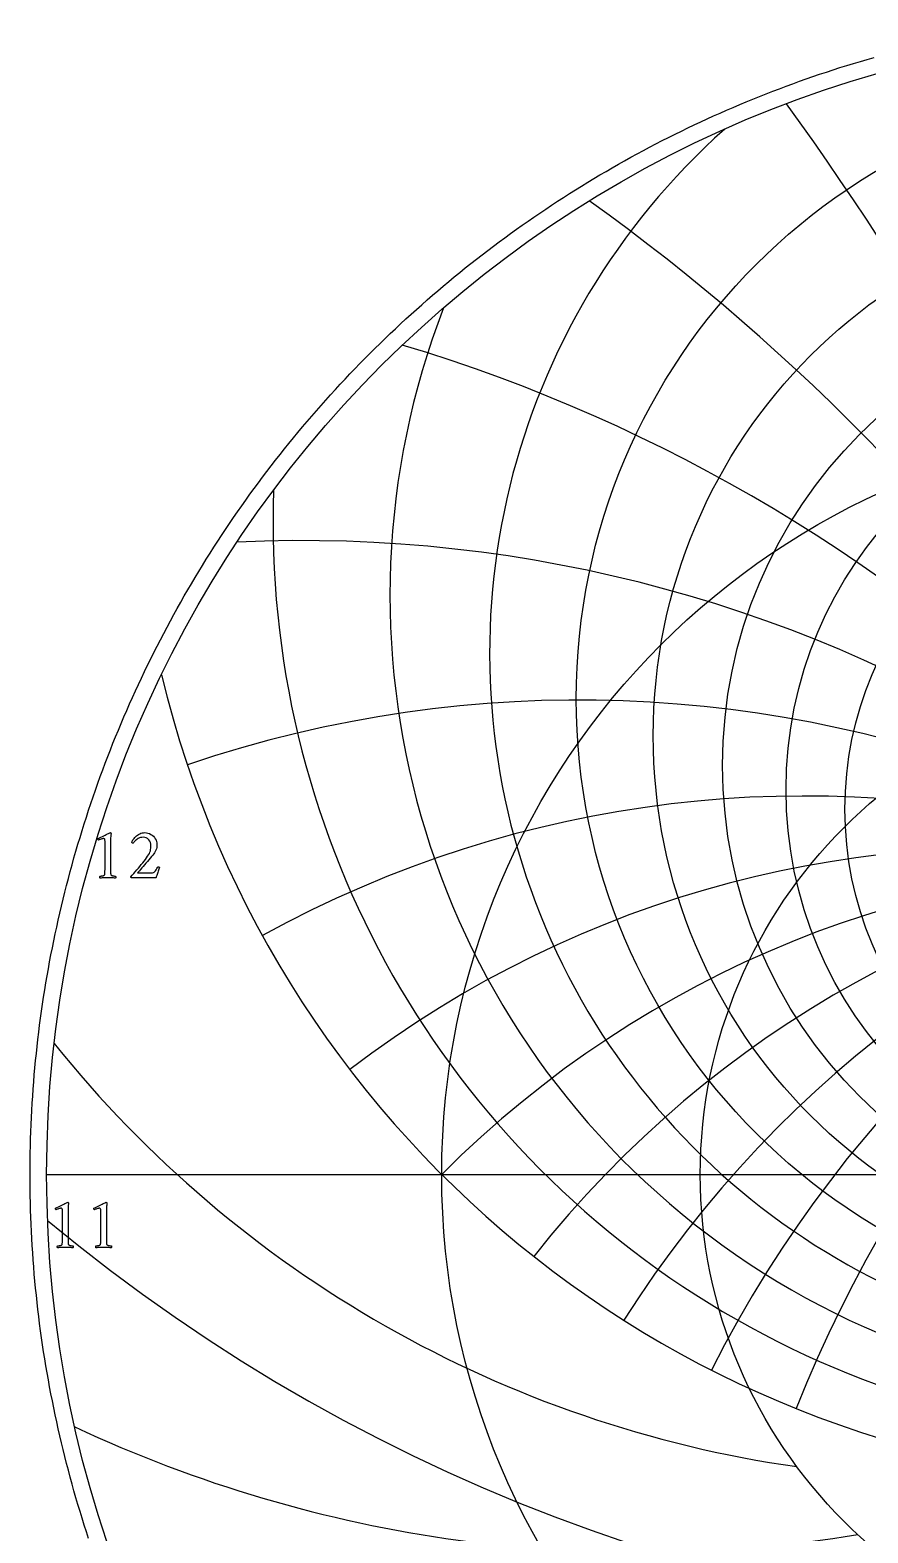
# Model space of a CAD drawing. Header units: millimetres. Extents: x -71 to 71, y -71 to 73.
# Drawn here: x -71.2 to -19.8, y -22 to 70.2 of the extents above; entities that cross this region are included whole.
import ezdxf

# ---------------------------------------------------------------- set-up
doc = ezdxf.new("R2010")
doc.units = ezdxf.units.MM
for name, color, linetype in [('CUT_OUTER', 1, 'Continuous'), ('ENGRAVE', 7, 'Continuous'), ('ENGRAVE_FINE', 8, 'Continuous'), ('TEXT', 5, 'Continuous')]:
    doc.layers.add(name, color=color, linetype=linetype)

msp = doc.modelspace()

# ---------------------------------------------------------------- linework, layer by layer
at = {"layer": 'CUT_OUTER'}
msp.add_lwpolyline([(-67.6254, -22.3404), (-67.7612, -21.9251), (-67.8945, -21.5089), (-68.0252, -21.0919), (-68.1533, -20.6741), (-68.2789, -20.2555), (-68.4019, -19.8362), (-68.5223, -19.4161), (-68.6401, -18.9953), (-68.7554, -18.5738), (-68.8681, -18.1515), (-68.9781, -17.7286), (-69.0856, -17.305), (-69.1905, -16.8808), (-69.2928, -16.456), (-69.3925, -16.0305), (-69.4895, -15.6044), (-69.5839, -15.1777), (-69.6758, -14.7505), (-69.765, -14.3227), (-69.8515, -13.8943), (-69.9355, -13.4655), (-70.0168, -13.0361), (-70.0954, -12.6062), (-70.1715, -12.1759), (-70.2449, -11.7451), (-70.3156, -11.3139), (-70.3837, -10.8822), (-70.4492, -10.4501), (-70.5119, -10.0177), (-70.5721, -9.5848), (-70.6296, -9.1516), (-70.6844, -8.7181), (-70.7366, -8.2842), (-70.7861, -7.85), (-70.8329, -7.4155), (-70.8771, -6.9808), (-70.9186, -6.5458), (-70.9574, -6.1105), (-70.9935, -5.675), (-71.027, -5.2393), (-71.0578, -4.8034), (-71.086, -4.3673), (-71.1114, -3.931), (-71.1342, -3.4946), (-71.1543, -3.0581), (-71.1717, -2.6214), (-71.1865, -2.1847), (-71.1985, -1.7478), (-71.2079, -1.3109), (-71.2146, -0.874), (-71.2187, -0.437), (-71.22, 0), (-71.2187, 0.437), (-71.2146, 0.874), (-71.2079, 1.3109), (-71.1985, 1.7478), (-71.1865, 2.1847), (-71.1717, 2.6214), (-71.1543, 3.0581), (-71.1342, 3.4946), (-71.1114, 3.931), (-71.086, 4.3673), (-71.0578, 4.8034), (-71.027, 5.2393), (-70.9935, 5.675), (-70.9574, 6.1105), (-70.9186, 6.5458), (-70.8771, 6.9808), (-70.8329, 7.4155), (-70.7861, 7.85), (-70.7366, 8.2842), (-70.6844, 8.7181), (-70.6296, 9.1516), (-70.5721, 9.5848), (-70.5119, 10.0177), (-70.4492, 10.4501), (-70.3837, 10.8822), (-70.3156, 11.3139), (-70.2449, 11.7451), (-70.1715, 12.1759), (-70.0954, 12.6062), (-70.0168, 13.0361), (-69.9355, 13.4655), (-69.8515, 13.8943), (-69.765, 14.3227), (-69.6758, 14.7505), (-69.5839, 15.1777), (-69.4895, 15.6044), (-69.3925, 16.0305), (-69.2928, 16.456), (-69.1905, 16.8808), (-69.0856, 17.305), (-68.9781, 17.7286), (-68.8681, 18.1515), (-68.7554, 18.5738), (-68.6401, 18.9953), (-68.5223, 19.4161), (-68.4019, 19.8362), (-68.2789, 20.2555), (-68.1533, 20.6741), (-68.0252, 21.0919), (-67.8945, 21.5089), (-67.7612, 21.9251), (-67.6254, 22.3404), (-67.487, 22.7549), (-67.3462, 23.1686), (-67.2027, 23.5814), (-67.0568, 23.9933), (-66.9083, 24.4043), (-66.7573, 24.8144), (-66.6038, 25.2235), (-66.4477, 25.6317), (-66.2892, 26.039), (-66.1282, 26.4452), (-65.9647, 26.8505), (-65.7987, 27.2547), (-65.6302, 27.6579), (-65.4593, 28.0601), (-65.2859, 28.4612), (-65.11, 28.8613), (-64.9317, 29.2603), (-64.7509, 29.6581), (-64.5677, 30.0549), (-64.3821, 30.4505), (-64.1941, 30.8449), (-64.0036, 31.2382), (-63.8107, 31.6304), (-63.6154, 32.0213), (-63.4178, 32.4111), (-63.2177, 32.7996), (-63.0152, 33.1868), (-62.8104, 33.5729), (-62.6033, 33.9576), (-62.3937, 34.3411), (-62.1818, 34.7233), (-61.9676, 35.1042), (-61.751, 35.4838), (-61.5321, 35.862), (-61.3109, 36.2389), (-61.0874, 36.6144), (-60.8616, 36.9885), (-60.6335, 37.3613), (-60.4031, 37.7326), (-60.1705, 38.1025), (-59.9355, 38.471), (-59.6984, 38.838), (-59.4589, 39.2036), (-59.2173, 39.5677), (-58.9734, 39.9303), (-58.7273, 40.2914), (-58.4789, 40.651), (-58.2284, 41.0091), (-57.9757, 41.3656), (-57.7208, 41.7205), (-57.4637, 42.0739), (-57.2044, 42.4257), (-56.943, 42.7759), (-56.6795, 43.1245), (-56.4138, 43.4715), (-56.146, 43.8168), (-55.8761, 44.1605), (-55.6041, 44.5025), (-55.33, 44.8428), (-55.0538, 45.1815), (-54.7755, 45.5184), (-54.4952, 45.8537), (-54.2128, 46.1872), (-53.9284, 46.519), (-53.642, 46.849), (-53.3535, 47.1773), (-53.063, 47.5037), (-52.7705, 47.8284), (-52.4761, 48.1513), (-52.1796, 48.4724), (-51.8812, 48.7917), (-51.5809, 49.1091), (-51.2786, 49.4246), (-50.9743, 49.7384), (-50.6682, 50.0502), (-50.3601, 50.3601), (-50.0502, 50.6682), (-49.7384, 50.9743), (-49.4246, 51.2786), (-49.1091, 51.5809), (-48.7917, 51.8812), (-48.4724, 52.1796), (-48.1513, 52.4761), (-47.8284, 52.7705), (-47.5037, 53.063), (-47.1773, 53.3535), (-46.849, 53.642), (-46.519, 53.9284), (-46.1872, 54.2128), (-45.8537, 54.4952), (-45.5184, 54.7755), (-45.1815, 55.0538), (-44.8428, 55.33), (-44.5025, 55.6041), (-44.1605, 55.8761), (-43.8168, 56.146), (-43.4715, 56.4138), (-43.1245, 56.6795), (-42.7759, 56.943), (-42.4257, 57.2044), (-42.0739, 57.4637), (-41.7205, 57.7208), (-41.3656, 57.9757), (-41.0091, 58.2284), (-40.651, 58.4789), (-40.2914, 58.7273), (-39.9303, 58.9734), (-39.5677, 59.2173), (-39.2036, 59.4589), (-38.838, 59.6984), (-38.471, 59.9355), (-38.1025, 60.1705), (-37.7326, 60.4031), (-37.3613, 60.6335), (-36.9885, 60.8616), (-36.6144, 61.0874), (-36.2389, 61.3109), (-35.862, 61.5321), (-35.4838, 61.751), (-35.1042, 61.9676), (-34.7233, 62.1818), (-34.3411, 62.3937), (-33.9576, 62.6033), (-33.5729, 62.8104), (-33.1868, 63.0152), (-32.7996, 63.2177), (-32.4111, 63.4178), (-32.0213, 63.6154), (-31.6304, 63.8107), (-31.2382, 64.0036), (-30.8449, 64.1941), (-30.4505, 64.3821), (-30.0549, 64.5677), (-29.6581, 64.7509), (-29.2603, 64.9317), (-28.8613, 65.11), (-28.4612, 65.2859), (-28.0601, 65.4593), (-27.6579, 65.6302), (-27.2547, 65.7987), (-26.8505, 65.9647), (-26.4452, 66.1282), (-26.039, 66.2892), (-25.6317, 66.4477), (-25.2235, 66.6038), (-24.8144, 66.7573), (-24.4043, 66.9083), (-23.9933, 67.0568), (-23.5814, 67.2027), (-23.1686, 67.3462), (-22.7549, 67.487), (-22.3404, 67.6254), (-21.9251, 67.7612), (-21.5089, 67.8945), (-21.0919, 68.0252), (-20.6741, 68.1533), (-20.2555, 68.2789), (-19.8362, 68.4019), (-19.4161, 68.5223)], dxfattribs=at)
at = {"layer": 'ENGRAVE'}
msp.add_lwpolyline([(-70.2, 0), (70.2, 0)], dxfattribs=at)
for centre, radius in [((0, 0), 70.2), ((0, 29.172), 37.6888), ((0, 26.9182), 32.9679), ((0, 25.0933), 28.7098), ((0, 23.6101), 24.8134), ((0, 0), 45.9522), ((0, 22.4051), 21.2018), ((0, 0), 30.0798)]:
    msp.add_circle(centre, radius, dxfattribs=at)
for centre, radius, start, end in [((0, 31.9775), 43.0096, 131.640882, 48.359118), ((0, 35.5109), 49.1225, 158.934283, 21.065717), ((0, 40.0341), 56.3066, 178.031366, 1.968634), ((0, 45.9522), 64.9862, 193.623472, 346.376528), ((0, -45.9522), 64.9862, 45, 135), ((0, -45.9522), 64.9862, 45, 135), ((-14.1227, 52.7065), 71.3375, 218.773878, 261.913064), ((-33.8126, 58.5652), 81.7605, 244.919203, 279.430551)]:
    msp.add_arc(centre, radius, start, end, dxfattribs=at)
at = {"layer": 'ENGRAVE_FINE'}
for centre, radius, start, end in [((-178.5481, -45.9522), 190.0069, 8.354592, 35.979906), ((-178.5481, -45.9522), 190.0069, 8.354592, 35.979906), ((-112.5594, -45.9522), 129.9724, 12.666469, 54.396525), ((-112.5594, -45.9522), 129.9724, 12.666469, 54.396525), ((-77.4475, -45.9522), 101.1006, 17.146853, 73.284845), ((-77.4475, -45.9522), 101.1006, 17.146853, 73.284845), ((-54.5299, -45.9522), 84.8334, 21.864224, 92.68985), ((-54.5299, -45.9522), 84.8334, 21.864224, 92.68985), ((54.5299, -45.9522), 84.8334, 87.31015, 158.135776), ((54.5299, -45.9522), 84.8334, 87.31015, 158.135776), ((-37.5198, -45.9522), 75.0396, 26.898951, 108.68574), ((-37.5198, -45.9522), 75.0396, 26.898951, 108.68574), ((37.5198, -45.9522), 75.0396, 71.31426, 153.101049), ((37.5198, -45.9522), 75.0396, 71.31426, 153.101049), ((-23.653, -45.9522), 69.1569, 32.348066, 118.786424), ((-23.653, -45.9522), 69.1569, 32.348066, 118.786424), ((23.653, -45.9522), 69.1569, 61.213576, 147.651934), ((23.653, -45.9522), 69.1569, 61.213576, 147.651934), ((-11.4588, -45.9522), 65.9887, 38.331472, 127.454375), ((-11.4588, -45.9522), 65.9887, 38.331472, 127.454375), ((11.4588, -45.9522), 65.9887, 52.545625, 141.668528), ((11.4588, -45.9522), 65.9887, 52.545625, 141.668528), ((0, 81.6225), 109.7821, 230.287975, 309.712025)]:
    msp.add_arc(centre, radius, start, end, dxfattribs=at)
at = {"layer": 'TEXT'}
for points in [[(-66.6186, 18.6897), (-66.6186, 20.4389), (-66.6199, 20.4818), (-66.6236, 20.5175), (-66.6298, 20.546), (-66.6386, 20.5673), (-66.6503, 20.5828), (-66.6657, 20.5939), (-66.6846, 20.6005), (-66.7072, 20.6027), (-66.7349, 20.6007), (-66.7692, 20.5944), (-66.8102, 20.5841), (-66.8578, 20.5695), (-66.9057, 20.5536), (-66.9474, 20.5391), (-66.9831, 20.5259), (-67.0128, 20.5142), (-67.0302, 20.5305), (-67.0427, 20.5485), (-67.0501, 20.5681), (-67.0526, 20.5895), (-67.0526, 20.5897), (-67.0526, 20.5906), (-67.0526, 20.5919), (-67.0526, 20.5939), (-67.0521, 20.6019), (-67.0504, 20.6083), (-67.0476, 20.613), (-67.0438, 20.616), (-66.9556, 20.656), (-66.8683, 20.6963), (-66.7818, 20.7368), (-66.6961, 20.7777), (-66.6145, 20.8168), (-66.54, 20.8524), (-66.4728, 20.8844), (-66.4127, 20.9127), (-66.363, 20.936), (-66.3269, 20.9526), (-66.3044, 20.9625), (-66.2954, 20.9659), (-66.2865, 20.9659), (-66.2763, 20.9642), (-66.2677, 20.9592), (-66.2608, 20.9509), (-66.2555, 20.9393), (-66.2514, 20.9266), (-66.2478, 20.9149), (-66.2447, 20.9044), (-66.2422, 20.895), (-66.2433, 20.8882), (-66.2467, 20.8679), (-66.2522, 20.834), (-66.2599, 20.7865), (-66.2677, 20.7266), (-66.2732, 20.6553), (-66.2765, 20.5727), (-66.2777, 20.4787), (-66.2777, 18.6897), (-66.2775, 18.6418), (-66.2771, 18.5956), (-66.2764, 18.551), (-66.2754, 18.5081), (-66.2734, 18.468), (-66.2693, 18.4317), (-66.2634, 18.3993), (-66.2555, 18.3708), (-66.248, 18.36), (-66.2345, 18.3498), (-66.2148, 18.3401), (-66.1891, 18.331), (-66.1599, 18.3228), (-66.1299, 18.316), (-66.099, 18.3106), (-66.0673, 18.3066), (-66.0376, 18.3037), (-66.0125, 18.3016), (-65.9922, 18.3004), (-65.9765, 18.3), (-65.9706, 18.2895), (-65.966, 18.2756), (-65.9628, 18.2585), (-65.961, 18.238), (-65.9612, 18.2175), (-65.9638, 18.2003), (-65.9689, 18.1865), (-65.9765, 18.176), (-66.0416, 18.1803), (-66.1038, 18.1843), (-66.1633, 18.188), (-66.2201, 18.1915), (-66.2765, 18.1944), (-66.3352, 18.1965), (-66.3961, 18.1977), (-66.4592, 18.1981), (-66.5198, 18.1977), (-66.5777, 18.1965), (-66.6328, 18.1944), (-66.6851, 18.1915), (-66.7379, 18.188), (-66.7947, 18.1843), (-66.8553, 18.1803), (-66.9198, 18.176), (-66.9274, 18.1865), (-66.9325, 18.2003), (-66.9351, 18.2175), (-66.9353, 18.238), (-66.9335, 18.2585), (-66.9303, 18.2756), (-66.9257, 18.2895), (-66.9198, 18.3), (-66.9041, 18.3004), (-66.8838, 18.3016), (-66.8587, 18.3037), (-66.829, 18.3066), (-66.7973, 18.3106), (-66.7664, 18.316), (-66.7364, 18.3228), (-66.7072, 18.331), (-66.6817, 18.3401), (-66.6629, 18.3498), (-66.6507, 18.36), (-66.6452, 18.3708), (-66.6372, 18.3993), (-66.6308, 18.4317), (-66.6261, 18.468), (-66.6231, 18.5081), (-66.6211, 18.551), (-66.6197, 18.5956), (-66.6189, 18.6418), (-66.6186, 18.6897)], [(-63.2619, 18.8358), (-63.2843, 18.7809), (-63.3073, 18.7223), (-63.3308, 18.6602), (-63.3549, 18.5945), (-63.3787, 18.5282), (-63.4014, 18.4644), (-63.423, 18.4031), (-63.4435, 18.3443), (-63.4618, 18.2914), (-63.4767, 18.2479), (-63.4883, 18.2139), (-63.4966, 18.1893), (-64.9934, 18.1893), (-65.0002, 18.1944), (-65.0073, 18.2009), (-65.0146, 18.2088), (-65.0222, 18.2181), (-65.029, 18.2276), (-65.0338, 18.2363), (-65.0367, 18.2442), (-65.0377, 18.2513), (-64.9464, 18.3542), (-64.8539, 18.4594), (-64.7604, 18.5668), (-64.6657, 18.6764), (-64.5716, 18.7868), (-64.4797, 18.8967), (-64.3901, 19.006), (-64.3026, 19.1148), (-64.2193, 19.2211), (-64.1421, 19.3229), (-64.0709, 19.4204), (-64.0059, 19.5134), (-63.9454, 19.6077), (-63.8968, 19.696), (-63.8602, 19.7782), (-63.8354, 19.8543), (-63.8189, 19.9282), (-63.8072, 20.0038), (-63.8001, 20.081), (-63.7978, 20.1599), (-63.8062, 20.2662), (-63.8315, 20.3636), (-63.8737, 20.4522), (-63.9328, 20.5319), (-64.0049, 20.5978), (-64.0862, 20.6448), (-64.1765, 20.673), (-64.276, 20.6824), (-64.3596, 20.6777), (-64.4377, 20.6636), (-64.5102, 20.6401), (-64.5772, 20.6072), (-64.6383, 20.5687), (-64.6934, 20.5286), (-64.7424, 20.4868), (-64.7853, 20.4433), (-64.8218, 20.4018), (-64.8517, 20.3658), (-64.875, 20.3354), (-64.8916, 20.3105), (-64.905, 20.3123), (-64.9187, 20.3177), (-64.9327, 20.3267), (-64.9469, 20.3392), (-64.9595, 20.3527), (-64.9685, 20.3642), (-64.9739, 20.3737), (-64.9757, 20.3813), (-64.9662, 20.4047), (-64.9508, 20.435), (-64.9296, 20.4722), (-64.9026, 20.5164), (-64.8698, 20.5645), (-64.8312, 20.6138), (-64.7868, 20.6642), (-64.7366, 20.7157), (-64.6814, 20.7658), (-64.622, 20.812), (-64.5585, 20.8543), (-64.4908, 20.8928), (-64.419, 20.9248), (-64.343, 20.9476), (-64.2629, 20.9613), (-64.1786, 20.9659), (-64.0769, 20.9594), (-63.9799, 20.9398), (-63.8876, 20.9073), (-63.8, 20.8618), (-63.7192, 20.806), (-63.6472, 20.7428), (-63.5841, 20.6721), (-63.5298, 20.5939), (-63.4862, 20.5106), (-63.4551, 20.4245), (-63.4364, 20.3357), (-63.4302, 20.244), (-63.4344, 20.1524), (-63.4468, 20.0636), (-63.4676, 19.9775), (-63.4966, 19.8942), (-63.5329, 19.8137), (-63.5752, 19.7359), (-63.6237, 19.6609), (-63.6782, 19.5886), (-63.7555, 19.4941), (-63.8371, 19.3966), (-63.9227, 19.2959), (-64.0125, 19.1923), (-64.1032, 19.0888), (-64.1913, 18.9886), (-64.277, 18.8917), (-64.3602, 18.7982), (-64.4379, 18.7108), (-64.5074, 18.6327), (-64.5686, 18.5636), (-64.6214, 18.5037), (-63.7623, 18.5037), (-63.701, 18.5088), (-63.6455, 18.5242), (-63.5958, 18.5498), (-63.552, 18.5856), (-63.5117, 18.632), (-63.4728, 18.6891), (-63.4353, 18.7571), (-63.3992, 18.8358), (-63.3928, 18.8474), (-63.3826, 18.8557), (-63.3685, 18.8607), (-63.3505, 18.8624), (-63.3427, 18.8618), (-63.3328, 18.8602), (-63.3206, 18.8574), (-63.3062, 18.8535), (-63.2918, 18.8491), (-63.2796, 18.8447), (-63.2697, 18.8402), (-63.2619, 18.8358)], [(-69.2303, -3.9878), (-69.2303, -2.2386), (-69.2316, -2.1957), (-69.2353, -2.16), (-69.2415, -2.1315), (-69.2502, -2.1102), (-69.262, -2.0947), (-69.2774, -2.0836), (-69.2963, -2.077), (-69.3189, -2.0748), (-69.3466, -2.0768), (-69.3809, -2.0831), (-69.4218, -2.0935), (-69.4695, -2.108), (-69.5173, -2.1239), (-69.5591, -2.1384), (-69.5948, -2.1516), (-69.6244, -2.1633), (-69.6419, -2.147), (-69.6543, -2.129), (-69.6618, -2.1094), (-69.6643, -2.0881), (-69.6643, -2.0878), (-69.6643, -2.087), (-69.6643, -2.0856), (-69.6643, -2.0836), (-69.6637, -2.0756), (-69.6621, -2.0692), (-69.6593, -2.0645), (-69.6554, -2.0615), (-69.5673, -2.0215), (-69.48, -1.9812), (-69.3935, -1.9407), (-69.3078, -1.8999), (-69.2262, -1.8607), (-69.1517, -1.8251), (-69.0845, -1.7932), (-69.0244, -1.7648), (-68.9747, -1.7415), (-68.9386, -1.7249), (-68.916, -1.715), (-68.907, -1.7116), (-68.8982, -1.7116), (-68.888, -1.7133), (-68.8794, -1.7183), (-68.8725, -1.7266), (-68.8672, -1.7382), (-68.863, -1.7509), (-68.8594, -1.7626), (-68.8564, -1.7731), (-68.8539, -1.7825), (-68.855, -1.7893), (-68.8583, -1.8096), (-68.8639, -1.8435), (-68.8716, -1.891), (-68.8794, -1.9509), (-68.8849, -2.0222), (-68.8882, -2.1048), (-68.8893, -2.1988), (-68.8893, -3.9878), (-68.8892, -4.0357), (-68.8888, -4.0819), (-68.8881, -4.1265), (-68.8871, -4.1694), (-68.885, -4.2095), (-68.881, -4.2458), (-68.8751, -4.2782), (-68.8672, -4.3067), (-68.8597, -4.3175), (-68.8462, -4.3277), (-68.8265, -4.3374), (-68.8008, -4.3465), (-68.7716, -4.3547), (-68.7415, -4.3615), (-68.7107, -4.3669), (-68.679, -4.3709), (-68.6492, -4.3738), (-68.6242, -4.3759), (-68.6038, -4.3771), (-68.5882, -4.3775), (-68.5823, -4.3881), (-68.5777, -4.4019), (-68.5745, -4.4191), (-68.5727, -4.4395), (-68.5728, -4.46), (-68.5755, -4.4772), (-68.5806, -4.491), (-68.5882, -4.5015), (-68.6532, -4.4972), (-68.7155, -4.4932), (-68.775, -4.4895), (-68.8318, -4.486), (-68.8882, -4.4831), (-68.9469, -4.481), (-69.0078, -4.4798), (-69.0709, -4.4794), (-69.1315, -4.4798), (-69.1894, -4.481), (-69.2444, -4.4831), (-69.2967, -4.486), (-69.3496, -4.4895), (-69.4063, -4.4932), (-69.467, -4.4972), (-69.5315, -4.5015), (-69.5391, -4.491), (-69.5442, -4.4772), (-69.5468, -4.46), (-69.5469, -4.4395), (-69.5452, -4.4191), (-69.542, -4.4019), (-69.5374, -4.3881), (-69.5315, -4.3775), (-69.5158, -4.3771), (-69.4955, -4.3759), (-69.4704, -4.3738), (-69.4407, -4.3709), (-69.409, -4.3669), (-69.3781, -4.3615), (-69.3481, -4.3547), (-69.3189, -4.3465), (-69.2934, -4.3374), (-69.2746, -4.3277), (-69.2624, -4.3175), (-69.2569, -4.3067), (-69.2489, -4.2782), (-69.2425, -4.2458), (-69.2378, -4.2095), (-69.2347, -4.1694), (-69.2328, -4.1265), (-69.2314, -4.0819), (-69.2306, -4.0357), (-69.2303, -3.9878)], [(-66.8744, -3.9878), (-66.8744, -2.2386), (-66.8757, -2.1957), (-66.8794, -2.16), (-66.8856, -2.1315), (-66.8943, -2.1102), (-66.9061, -2.0947), (-66.9215, -2.0836), (-66.9404, -2.077), (-66.963, -2.0748), (-66.9907, -2.0768), (-67.025, -2.0831), (-67.0659, -2.0935), (-67.1136, -2.108), (-67.1614, -2.1239), (-67.2032, -2.1384), (-67.2389, -2.1516), (-67.2685, -2.1633), (-67.286, -2.147), (-67.2984, -2.129), (-67.3059, -2.1094), (-67.3084, -2.0881), (-67.3084, -2.0878), (-67.3084, -2.087), (-67.3084, -2.0856), (-67.3084, -2.0836), (-67.3078, -2.0756), (-67.3062, -2.0692), (-67.3034, -2.0645), (-67.2995, -2.0615), (-67.2114, -2.0215), (-67.1241, -1.9812), (-67.0376, -1.9407), (-66.9519, -1.8999), (-66.8703, -1.8607), (-66.7958, -1.8251), (-66.7286, -1.7932), (-66.6685, -1.7648), (-66.6188, -1.7415), (-66.5827, -1.7249), (-66.5601, -1.715), (-66.5511, -1.7116), (-66.5423, -1.7116), (-66.532, -1.7133), (-66.5235, -1.7183), (-66.5165, -1.7266), (-66.5113, -1.7382), (-66.5071, -1.7509), (-66.5035, -1.7626), (-66.5005, -1.7731), (-66.498, -1.7825), (-66.4991, -1.7893), (-66.5024, -1.8096), (-66.508, -1.8435), (-66.5157, -1.891), (-66.5235, -1.9509), (-66.529, -2.0222), (-66.5323, -2.1048), (-66.5334, -2.1988), (-66.5334, -3.9878), (-66.5333, -4.0357), (-66.5329, -4.0819), (-66.5322, -4.1265), (-66.5312, -4.1694), (-66.5291, -4.2095), (-66.5251, -4.2458), (-66.5192, -4.2782), (-66.5113, -4.3067), (-66.5038, -4.3175), (-66.4903, -4.3277), (-66.4706, -4.3374), (-66.4449, -4.3465), (-66.4157, -4.3547), (-66.3856, -4.3615), (-66.3548, -4.3669), (-66.3231, -4.3709), (-66.2933, -4.3738), (-66.2683, -4.3759), (-66.2479, -4.3771), (-66.2323, -4.3775), (-66.2264, -4.3881), (-66.2218, -4.4019), (-66.2186, -4.4191), (-66.2168, -4.4395), (-66.2169, -4.46), (-66.2196, -4.4772), (-66.2247, -4.491), (-66.2323, -4.5015), (-66.2973, -4.4972), (-66.3596, -4.4932), (-66.4191, -4.4895), (-66.4759, -4.486), (-66.5323, -4.4831), (-66.591, -4.481), (-66.6519, -4.4798), (-66.715, -4.4794), (-66.7756, -4.4798), (-66.8335, -4.481), (-66.8885, -4.4831), (-66.9408, -4.486), (-66.9937, -4.4895), (-67.0504, -4.4932), (-67.1111, -4.4972), (-67.1755, -4.5015), (-67.1832, -4.491), (-67.1883, -4.4772), (-67.1909, -4.46), (-67.191, -4.4395), (-67.1892, -4.4191), (-67.1861, -4.4019), (-67.1815, -4.3881), (-67.1755, -4.3775), (-67.1599, -4.3771), (-67.1396, -4.3759), (-67.1145, -4.3738), (-67.0848, -4.3709), (-67.0531, -4.3669), (-67.0222, -4.3615), (-66.9922, -4.3547), (-66.963, -4.3465), (-66.9375, -4.3374), (-66.9187, -4.3277), (-66.9065, -4.3175), (-66.901, -4.3067), (-66.893, -4.2782), (-66.8866, -4.2458), (-66.8819, -4.2095), (-66.8788, -4.1694), (-66.8769, -4.1265), (-66.8755, -4.0819), (-66.8747, -4.0357), (-66.8744, -3.9878)]]:
    msp.add_lwpolyline(points, close=True, dxfattribs=at)

doc.saveas('drawing.dxf')
